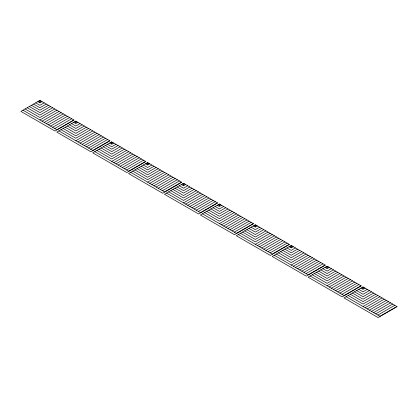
<?xml version="1.0" encoding="UTF-8"?>
<svg xmlns="http://www.w3.org/2000/svg" width="418" height="418" viewBox="0 0 418 418"><rect width="100%" height="100%" fill="white"/><g stroke="black" fill="none" stroke-linecap="round" stroke-linejoin="round"><path stroke-width="0.63" d="M42.04 101.626L39.924 102.849L37.803 101.626M44.162 102.849L39.924 105.294L35.687 102.849M46.278 104.072L39.924 107.739L33.565 104.072M48.399 105.294L39.924 110.19L31.444 105.294M50.515 106.517L39.924 112.635L29.328 106.517M52.637 107.739L39.924 115.081L27.207 107.739M54.758 108.967L39.924 117.531L25.09 108.967M39.935 119.966L56.874 110.19M42.056 121.194L58.995 111.413M44.177 122.417L61.112 112.635M46.293 123.639L63.233 113.858M48.415 124.862L65.349 115.081M50.531 126.084L67.47 116.308M52.652 127.307L69.592 117.531M54.768 128.53L71.708 118.754M73.829 119.976L56.89 129.758L22.985 110.18M77.941 122.349L75.82 123.576L73.704 122.349M80.057 123.576L75.82 126.022L71.582 123.576M82.179 124.799L75.82 128.467L69.461 124.799M84.295 126.022L75.82 130.912L67.345 126.022M86.416 127.244L75.82 133.363L65.224 127.244M88.538 128.467L75.82 135.808L63.108 128.467M90.654 129.69L75.82 138.254L60.986 129.69M75.836 140.694L92.775 130.912M77.952 141.916L94.891 132.14M80.073 143.139L97.013 133.363M82.194 144.362L99.129 134.586M84.311 145.589L101.25 135.808M86.432 146.812L103.366 137.031M88.548 148.035L105.488 138.254M90.669 149.257L107.609 139.476M109.725 140.704L92.786 150.48L58.881 130.907M113.837 143.076L111.721 144.299L109.6 143.076M115.958 144.299L111.721 146.744L107.483 144.299M118.075 145.521L111.721 149.195L105.362 145.521M120.196 146.744L111.721 151.64L103.241 146.744M122.312 147.972L111.721 154.085L101.125 147.972M124.433 149.195L111.721 156.536L99.003 149.195M126.555 150.417L111.721 158.981L96.887 150.417M111.731 161.421L128.671 151.64M113.853 162.644L130.792 152.863M115.974 163.866L132.908 154.085M118.09 165.089L135.03 155.308M120.212 166.312L137.146 156.536M122.328 167.534L139.267 157.758M124.449 168.762L141.383 158.981M126.565 169.985L143.505 160.204M145.626 161.426L128.687 171.208L94.781 151.629M149.738 163.804L147.617 165.026L145.501 163.804M151.854 165.026L147.617 167.472L143.379 165.026M153.976 166.249L147.617 169.917L141.258 166.249M156.092 167.472L147.617 172.368L139.142 167.472M158.213 168.694L147.617 174.813L137.02 168.694M160.329 169.917L147.617 177.258L134.904 169.917M162.45 171.145L147.617 179.709L132.783 171.145M147.632 182.143L164.572 172.368M149.749 183.366L166.688 173.59M151.87 184.594L168.809 174.813M153.991 185.817L170.925 176.035M156.107 187.039L173.047 177.258M158.229 188.262L175.163 178.481M160.345 189.485L177.284 179.709M162.466 190.707L179.406 180.931M181.522 182.154L164.582 191.93L130.677 172.357M185.634 184.526L183.518 185.749L181.396 184.526M187.755 185.749L183.518 188.199L179.275 185.749M189.871 186.977L183.518 190.645L177.159 186.977M191.993 188.199L183.518 193.09L175.037 188.199M194.109 189.422L183.518 195.54L172.921 189.422M196.23 190.645L183.518 197.986L170.8 190.645M198.351 191.867L183.518 200.431L168.684 191.867M183.528 202.871L200.468 193.09M185.649 204.094L202.589 194.313M187.766 205.316L204.705 195.54M189.887 206.539L206.826 196.763M192.008 207.762L208.943 197.986M194.124 208.99L211.064 199.208M196.246 210.212L213.18 200.431M198.362 211.435L215.301 201.654M217.423 202.876L200.483 212.657L166.578 193.085M221.535 205.254L219.413 206.476L217.292 205.254M223.651 206.476L219.413 208.922L215.176 206.476M225.772 207.699L219.413 211.372L213.055 207.699M227.888 208.922L219.413 213.817L210.938 208.922M230.01 210.144L219.413 216.263L208.817 210.144M232.126 211.372L219.413 218.713L206.701 211.372M234.247 212.595L219.413 221.159L204.58 212.595M219.429 223.599L236.369 213.817M221.545 224.821L238.485 215.04M223.667 226.044L240.606 216.263M225.783 227.267L242.722 217.485M227.904 228.489L244.844 218.713M230.025 229.712L246.96 219.936M232.142 230.935L249.081 221.159M234.263 232.162L251.197 222.381M253.318 223.604L236.379 233.385L202.474 213.807M257.431 225.981L255.314 227.204L253.193 225.981M259.552 227.204L255.314 229.649L251.072 227.204M261.668 228.427L255.314 232.094L248.956 228.427M263.789 229.649L255.314 234.545L246.834 229.649M265.905 230.872L255.314 236.99L244.718 230.872M268.027 232.094L255.314 239.436L242.597 232.094M270.143 233.317L255.314 241.881L240.481 233.317M255.325 244.321L272.264 234.545M257.446 245.544L274.386 235.768M259.562 246.766L276.502 236.99M261.684 247.994L278.623 238.213M263.805 249.217L280.739 239.436M265.921 250.439L282.861 240.658M268.042 251.662L284.977 241.881M270.159 252.885L287.098 243.109M289.214 244.331L272.28 254.107L238.375 234.535M293.331 246.704L291.21 247.926L289.089 246.704M295.448 247.926L291.21 250.377L286.973 247.926M297.569 249.149L291.21 252.822L284.851 249.149M299.685 250.377L291.21 255.267L282.735 250.377M301.806 251.599L291.21 257.713L280.614 251.599M303.923 252.822L291.21 260.163L278.498 252.822M306.044 254.045L291.21 262.608L276.376 254.045M291.226 265.049L308.16 255.267M293.342 266.271L310.281 256.49M295.463 267.494L312.403 257.713M297.579 268.717L314.519 258.941M299.701 269.939L316.64 260.163M301.822 271.167L318.756 261.386M303.938 272.39L320.878 262.608M306.06 273.612L322.994 263.831M325.115 265.054L308.176 274.835L274.271 255.262M329.227 267.431L327.106 268.654L324.99 267.431M331.349 268.654L327.106 271.099L322.868 268.654M333.465 269.876L327.106 273.55L320.752 269.876M335.586 271.099L327.106 275.995L318.631 271.099M337.702 272.322L327.106 278.44L316.515 272.322M339.824 273.55L327.106 280.886L314.393 273.55M341.94 274.772L327.106 283.336L312.277 274.772M327.122 285.771L344.061 275.995M329.243 286.999L346.182 277.218M331.359 288.221L348.298 278.44M333.48 289.444L350.42 279.663M335.597 290.667L352.536 280.886M337.718 291.889L354.657 282.113M339.839 293.112L356.773 283.336M341.955 294.335L358.895 284.559M361.011 285.781L344.077 295.563L310.172 275.985M365.123 288.154L363.007 289.381L360.886 288.154M367.244 289.381L363.007 291.827L358.769 289.381M369.366 290.604L363.007 294.272L356.648 290.604M371.482 291.827L363.007 296.717L354.532 291.827M373.603 293.049L363.007 299.168L352.411 293.049M375.719 294.272L363.007 301.613L350.294 294.272M377.841 295.495L363.007 304.058L348.173 295.495M363.023 306.498L379.957 296.717M365.139 307.721L382.078 297.945M367.26 308.944L384.199 299.168M369.376 310.166L386.316 300.39M371.498 311.394L388.437 301.613M373.619 312.617L390.553 302.836M375.735 313.84L392.674 304.058M377.856 315.062L394.791 305.281M396.912 306.509L379.972 316.285L346.067 296.712M38.864 101.015L39.548 101.015L39.548 102.065L40.295 102.065L40.295 101.015L40.985 101.015M74.759 121.737L75.444 121.737L75.444 122.787L76.196 122.787L76.196 121.737L76.881 121.737M110.66 142.465L111.345 142.465L111.345 143.515L112.092 143.515L112.092 142.465L112.776 142.465M146.556 163.192L147.24 163.192L147.24 164.243L147.993 164.243L147.993 163.192L148.677 163.192M182.457 183.915L183.141 183.915L183.141 184.965L183.889 184.965L183.889 183.915L184.573 183.915M218.353 204.642L219.037 204.642L219.037 205.693L219.79 205.693L219.79 204.642L220.474 204.642M254.254 225.365L254.938 225.365L254.938 226.42L255.685 226.42L255.685 225.365L256.37 225.365M290.149 246.092L290.834 246.092L290.834 247.142L291.586 247.142L291.586 246.092L292.271 246.092M326.05 266.82L326.735 266.82L326.735 267.87L327.482 267.87L327.482 266.82L328.167 266.82M361.946 287.542L362.631 287.542L362.631 288.592L363.383 288.592L363.383 287.542L364.068 287.542M39.924 100.404L20.9 111.387L54.993 131.069L74.017 120.086L39.924 100.404M75.82 121.126L56.796 132.109L90.894 151.791L109.913 140.809L75.82 121.126M111.721 141.854L92.697 152.836L126.79 172.519L145.814 161.536L111.721 141.854M147.617 162.576L128.592 173.559L162.686 193.247L181.71 182.264L147.617 162.576M183.518 183.303L164.493 194.286L198.587 213.969L217.611 202.986L183.518 183.303M219.413 204.031L200.389 215.014L234.482 234.697L253.507 223.714L219.413 204.031M255.314 224.753L236.29 235.736L270.383 255.424L289.408 244.441L255.314 224.753M291.21 245.481L272.186 256.464L306.279 276.146L325.303 265.164L291.21 245.481M327.106 266.209L308.087 277.191L342.18 296.874L361.204 285.891L327.106 266.209M363.007 286.931L343.983 297.914L378.076 317.596L397.1 306.613L363.007 286.931"/></g></svg>
